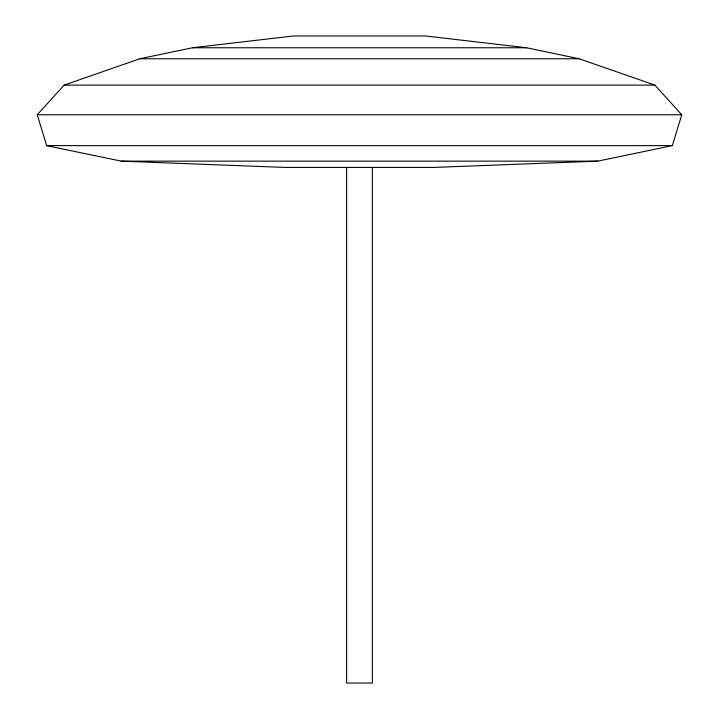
<?xml version="1.0" encoding="UTF-8"?>
<svg xmlns="http://www.w3.org/2000/svg" width="719" height="719" viewBox="0 0 719 719"><rect width="100%" height="100%" fill="white"/><g stroke="black" fill="none" stroke-linecap="round" stroke-linejoin="round"><path stroke-width="1.08" d="M672.355 145.624L681.765 114.77L654.847 85.112L579.208 58.769L526.479 47.76L425.414 35.95L293.586 35.95L192.521 47.76L139.792 58.769L64.153 85.112L37.235 114.77L46.645 145.624L121.277 161.146L284.877 167.428L434.123 167.428L597.723 161.146L672.355 145.624L46.645 145.624M192.521 47.76L526.479 47.76M139.792 58.769L579.208 58.769M64.153 85.112L654.847 85.112M37.235 114.77L681.765 114.77M121.277 161.146L597.723 161.146M372.388 167.428L372.388 683.05L346.612 683.05L346.612 167.428"/></g></svg>
